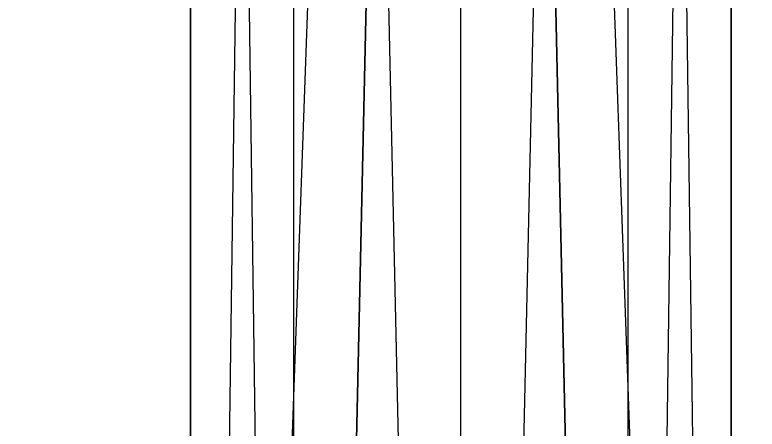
# Model space of a CAD drawing. Extents: x -3.3 to 26.7, y -2 to 14.5.
# Drawn here: x 14.012 to 14.534, y -0.002 to 0.289 of the extents above; entities that cross this region are included whole.
import ezdxf

# ---------------------------------------------------------------- set-up
doc = ezdxf.new("R2010")
doc.units = 0
doc.layers.add('UB3D', color=1, linetype='CONTINUOUS')

msp = doc.modelspace()

# ---------------------------------------------------------------- linework, layer by layer
at = {"layer": 'UB3D', "color": 254}
for points in [[(14.208, -2, -15.1798), (14.3256, 3.304577, -15.1798), (14.1354, -2, -15.2798)], [(14.3256, 3.304577, -15.1798), (14.1354, -2, -15.2798), (14.1354, 3.304577, -15.2798)], [(14.1354, -2, -15.2798), (14.1354, 3.304577, -15.2798), (14.1354, -2, -15.4034)], [(14.1354, 3.304577, -15.2798), (14.1354, -2, -15.4034), (14.1354, 3.304577, -15.4034)], [(14.1354, -2, -15.4034), (14.1354, 3.304577, -15.4034), (14.208, -2, -15.5034)], [(14.1354, 3.304577, -15.4034), (14.208, -2, -15.5034), (14.208, 3.304577, -15.5034)], [(14.208, -2, -2.4798), (14.208, 3.304577, -2.4798), (14.1354, -2, -2.5798)], [(14.208, 3.304577, -2.4798), (14.1354, -2, -2.5798), (14.1354, 3.304577, -2.5798)], [(14.1354, -2, -2.5798), (14.1354, 3.304577, -2.5798), (14.1354, -2, -2.7034)], [(14.1354, 3.304577, -2.5798), (14.1354, -2, -2.7034), (14.1354, 3.304577, -2.7034)], [(14.1354, -2, -2.7034), (14.1354, 3.304577, -2.7034), (14.208, -2, -2.8034)], [(14.1354, 3.304577, -2.7034), (14.208, -2, -2.8034), (14.208, 3.304577, -2.8034)], [(14.3256, -2, -15.1416), (14.3256, 3.304577, -15.1416), (14.208, -2, -15.1798)], [(14.3256, 3.304577, -15.1416), (14.208, -2, -15.1798), (14.3256, 3.304577, -15.1798)], [(14.208, -2, -15.5034), (14.208, 3.304577, -15.5034), (14.3256, -2, -15.5416)], [(14.208, 3.304577, -15.5034), (14.3256, -2, -15.5416), (14.3256, 3.304577, -15.5416)], [(14.3256, -2, -2.4416), (14.3256, 3.304577, -2.4416), (14.208, -2, -2.4798)], [(14.3256, 3.304577, -2.4416), (14.208, -2, -2.4798), (14.208, 3.304577, -2.4798)], [(14.208, -2, -2.8034), (14.208, 3.304577, -2.8034), (14.3256, -2, -2.8416)], [(14.208, 3.304577, -2.8034), (14.3256, -2, -2.8416), (14.3256, 3.304577, -2.8416)], [(14.3256, -2, -15.5416), (14.3256, 3.304577, -15.5416), (14.4432, -2, -15.5034)], [(14.3256, 3.304577, -15.5416), (14.4432, -2, -15.5034), (14.4432, 3.304577, -15.5034)], [(14.4432, -2, -15.1798), (14.4432, 3.304577, -15.1798), (14.3256, -2, -15.1416)], [(14.4432, 3.304577, -15.1798), (14.3256, -2, -15.1416), (14.3256, 3.304577, -15.1416)], [(14.3256, -2, -2.8416), (14.3256, 3.304577, -2.8416), (14.4432, -2, -2.8034)], [(14.3256, 3.304577, -2.8416), (14.4432, -2, -2.8034), (14.3256, 3.304577, -2.8034)], [(14.4432, -2, -2.8034), (14.3256, 3.304577, -2.8034), (14.5158, -2, -2.7034)], [(14.3256, 3.304577, -2.8034), (14.5158, -2, -2.7034), (14.5158, 3.304577, -2.7034)], [(14.4432, -2, -2.4798), (14.4432, 3.304577, -2.4798), (14.3256, -2, -2.4416)], [(14.4432, 3.304577, -2.4798), (14.3256, -2, -2.4416), (14.3256, 3.304577, -2.4416)], [(14.4432, -2, -15.5034), (14.4432, 3.304577, -15.5034), (14.5158, -2, -15.4034)], [(14.4432, 3.304577, -15.5034), (14.5158, -2, -15.4034), (14.5158, 3.304577, -15.4034)], [(14.5158, -2, -15.2798), (14.5158, 3.304577, -15.2798), (14.4432, -2, -15.1798)], [(14.5158, 3.304577, -15.2798), (14.4432, -2, -15.1798), (14.4432, 3.304577, -15.1798)], [(14.5158, -2, -2.5798), (14.5158, 3.304577, -2.5798), (14.4432, -2, -2.4798)], [(14.5158, 3.304577, -2.5798), (14.4432, -2, -2.4798), (14.4432, 3.304577, -2.4798)], [(14.5158, -2, -15.4034), (14.5158, 3.304577, -15.4034), (14.5158, -2, -15.2798)], [(14.5158, 3.304577, -15.4034), (14.5158, -2, -15.2798), (14.5158, 3.304577, -15.2798)], [(14.5158, -2, -2.7034), (14.5158, 3.304577, -2.7034), (14.5158, -2, -2.5798)], [(14.5158, 3.304577, -2.7034), (14.5158, -2, -2.5798), (14.5158, 3.304577, -2.5798)]]:
    msp.add_3dface(points, dxfattribs=at)
at = {"layer": 'UB3D', "color": 94}
for points in [[(-3.302, 0.5, -28.702), (26.698, 0.5, -28.702), (26.698, -0.5, -28.702), (-3.302, -0.5, -28.702)], [(26.698, 0.5, 1.298), (-3.302, 0.5, 1.298), (-3.302, -0.5, 1.298), (26.698, -0.5, 1.298)]]:
    msp.add_3dface(points, dxfattribs=at)

doc.saveas('drawing.dxf')
